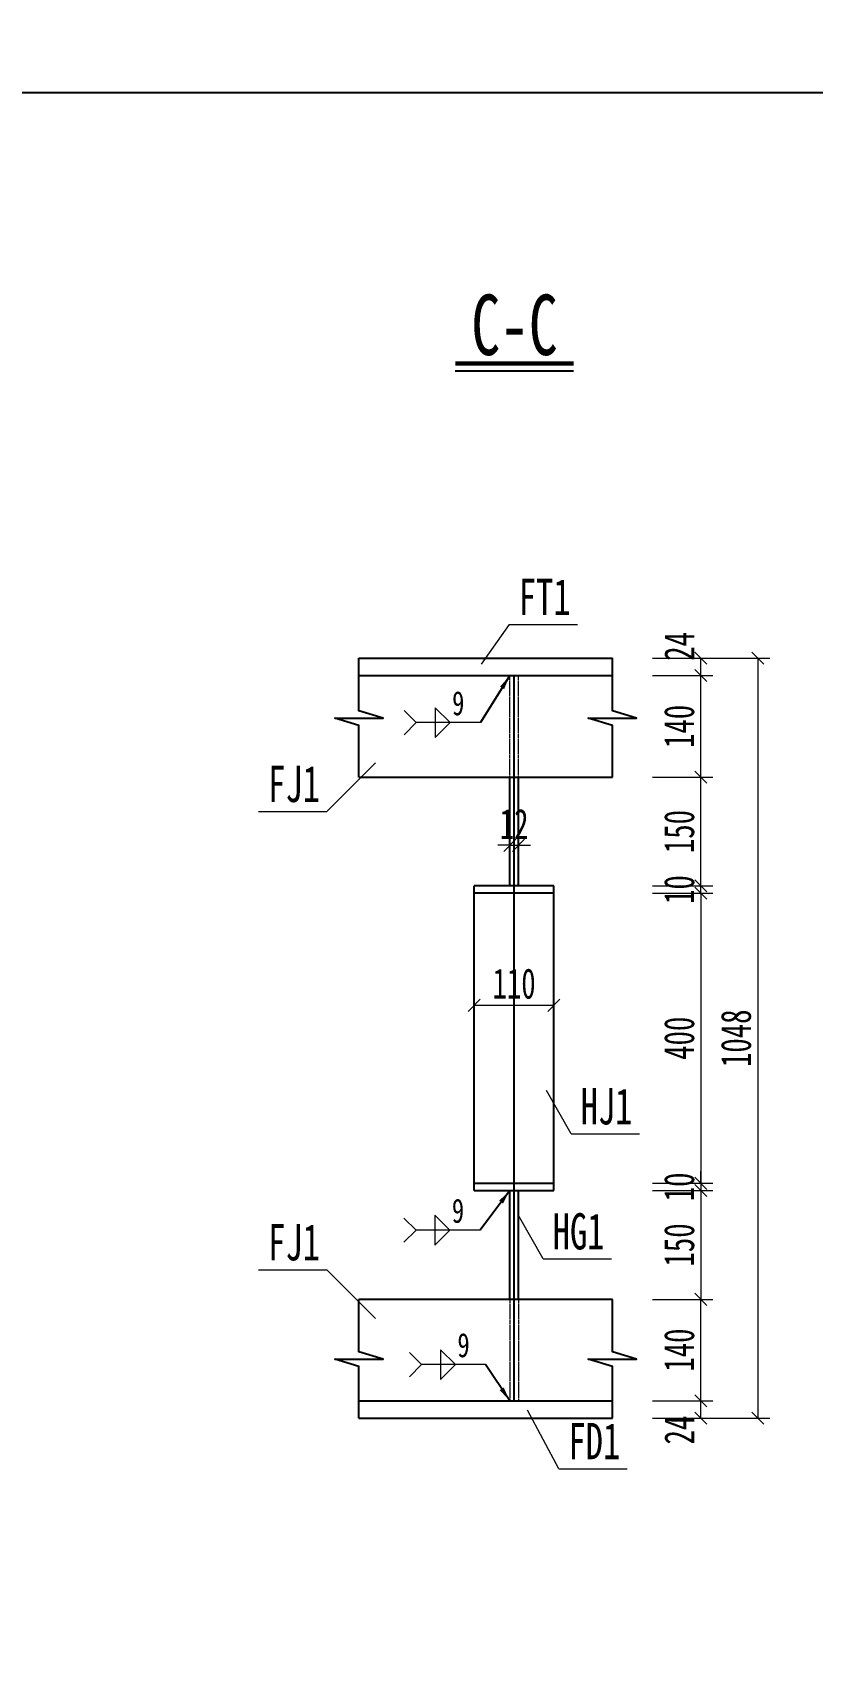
# Model space of a CAD drawing. Header units: millimetres. Extents: x -60009 to 63758, y -2164 to 95433.
# Drawn here: x 11111 to 12187, y 32391 to 34644 of the extents above; entities that cross this region are included whole.
import ezdxf
from ezdxf.enums import TextEntityAlignment as Align

# ---------------------------------------------------------------- set-up
doc = ezdxf.new("R2010")
doc.units = ezdxf.units.MM
doc.linetypes.add('DASHED', pattern=[0.75, 0.5, -0.25])
doc.layers.get('Defpoints').update_dxf_attribs({"color": 8})
for name, color, linetype, lineweight in [('Dim', 4, 'Continuous', 15), ('文字', 7, 'Continuous', 15), ('标注线及字体', 2, 'Continuous', 15), ('细实线', 4, 'Continuous', 15), ('虚线', 7, 'DASHED', 15), ('钢板粗线', 1, 'Continuous', 25)]:
    doc.layers.add(name, color=color, linetype=linetype, lineweight=lineweight)
doc.layers.add('Text', color=4, linetype='Continuous')
doc.styles.add('111', font='仿宋_GB2312.TTF', dxfattribs={"width": 0.7})
doc.styles.add('BM_Dim', font='仿宋_GB2312.TTF', dxfattribs={"width": 0.85})
doc.styles.add('SMEDI', font='仿宋_GB2312.TTF', dxfattribs={"width": 0.75})
doc.styles.get("Standard").update_dxf_attribs({"font": '仿宋_GB2312.TTF'})
doc.dimstyles.new('200', dxfattribs={"dimscale": 0, "dimtxt": 2.5, "dimasz": 1, "dimexe": 1, "dimexo": 1, "dimgap": 0.6, "dimtad": 1, "dimdec": 0, "dimdsep": 46, "dimtxsty": '111', "dimblk": 'OBLIQUE', "dimcen": 0, "dimclrd": 4, "dimclre": 4, "dimclrt": 4, "dimadec": 1, "dimazin": 2, "dimtfac": 1, "dimtdec": 0, "dimtix": 1, "dimtmove": 2, "dimatfit": 3, "dimfxl": 4, "dimfxlon": 1, "dimtolj": 1, "dimlwd": -1, "dimlwe": -1, "dimarcsym": 0})
doc.dimstyles.new('MSteel_1.0_1.0', dxfattribs={"dimtxt": 3, "dimasz": 1.2, "dimexe": 1, "dimexo": 1, "dimgap": 1, "dimtad": 3, "dimtoh": 1, "dimdec": 0, "dimzin": 0, "dimdsep": 46, "dimtxsty": 'Standard', "dimblk": 'ARCHTICK', "dimcen": 0.09, "dimclrd": 3, "dimclre": 3, "dimadec": 0, "dimazin": 0, "dimtfac": 1, "dimtdec": 4, "dimtofl": 0, "dimtmove": 0, "dimatfit": 3, "dimfxl": 1, "dimtolj": 1, "dimtzin": 0, "dimarcsym": 0})

# ---------------------------------------------------------------- blocks, each defined once
blk = doc.blocks.new('_Oblique')
at = {"color": 0, "linetype": 'ByBlock', "lineweight": -2}
blk.add_line((-0.5, -0.5), (0.5, 0.5), dxfattribs=at)
blk = doc.blocks.new('*D271')
at = {"layer": 'Defpoints', "color": 0, "transparency": 16777216}
for p in [(21100.9, 67033.4), (21986.2, 67032), (21984.6, 66032), (21099.3, 66017.4), (21099.2, 65919.6)]:
    blk.add_point(p, dxfattribs=at)
at = {"layer": '细实线', "color": 4, "transparency": 16777216}
for p, q in [((21099.2, 65986.3), (21099.1, 65903)), ((21984.6, 65984.9), (21984.4, 65901.5))]:
    blk.add_line(p, q, dxfattribs=at)
blk.add_arc((-34515894092.1, -21492456430780), 21492484212182.8, 89.907985640573, 89.907985642933, dxfattribs=at)
at = {"layer": '细实线', "color": 4, "transparency": 16777216, "xscale": 16.66666666666666, "yscale": 16.66666666666666, "zscale": 16.66666666666666}
for p, rotation in [((21099.1, 65919.6), 179.9079856429328), ((21984.4, 65918.2), 359.9079856405726)]:
    blk.add_blockref('_Oblique', p, dxfattribs=dict(at, rotation=rotation))
at = {"layer": '细实线', "color": 4, "transparency": 16777216, "insert": (21541.8, 65948.7), "char_height": 41.67, "attachment_point": 5, "rotation": 359.908, "style": '111'}
blk.add_mtext('885', dxfattribs=at)
blk = doc.blocks.new('*D273')
at = {"layer": 'Defpoints', "color": 0, "transparency": 16777216}
for p in [(21101.2, 67117), (21100.9, 67033.4), (21986.2, 67032), (21984.6, 66032), (21099.3, 66017.4)]:
    blk.add_point(p, dxfattribs=at)
at = {"layer": '细实线', "color": 4, "transparency": 16777216}
for p, q in [((21100.9, 67050.4), (21101.1, 67133.7)), ((21986.3, 67049), (21986.4, 67132.3))]:
    blk.add_line(p, q, dxfattribs=at)
blk.add_arc((-34515894092.1, -21492456430780), 21492484213380.2, 89.907985640573, 89.907985642933, dxfattribs=at)
at = {"layer": '细实线', "color": 4, "transparency": 16777216, "xscale": 16.66666666666666, "yscale": 16.66666666666666, "zscale": 16.66666666666666}
for p, rotation in [((21101.1, 67117), 179.9079856429328), ((21986.4, 67115.6), 359.9079856405726)]:
    blk.add_blockref('_Oblique', p, dxfattribs=dict(at, rotation=rotation))
at = {"layer": '细实线', "color": 4, "transparency": 16777216, "insert": (21543.8, 67146.2), "char_height": 41.67, "attachment_point": 5, "rotation": 359.908, "style": '111'}
blk.add_mtext('885', dxfattribs=at)
blk = doc.blocks.new('*D961')
at = {"layer": 'Defpoints', "color": 0}
for p in [(11830.3, 33457), (11830.3, 33057), (12033.1, 33057)]:
    blk.add_point(p, dxfattribs=at)
at = {"layer": '细实线', "color": 4}
for p, q in [((11966.4, 33457), (12049.8, 33457)), ((12033.1, 33457), (12033.1, 33057)), ((11966.4, 33057), (12049.8, 33057))]:
    blk.add_line(p, q, dxfattribs=at)
at = {"layer": '细实线', "color": 4, "xscale": 16.66666666666666, "yscale": 16.66666666666666, "zscale": 16.66666666666666}
for p, rotation in [((12033.1, 33457), 90), ((12033.1, 33057), 270)]:
    blk.add_blockref('_Oblique', p, dxfattribs=dict(at, rotation=rotation))
at = {"layer": '细实线', "color": 4, "insert": (12003.3, 33257), "char_height": 41.67, "attachment_point": 5, "rotation": 90, "style": '111'}
blk.add_mtext('\\A1;400', dxfattribs=at)
blk = doc.blocks.new('*D962')
at = {"layer": 'Defpoints', "color": 0}
for p in [(11885.3, 33781), (12033.1, 33781), (11884.5, 33757)]:
    blk.add_point(p, dxfattribs=at)
at = {"layer": '细实线', "color": 4}
for p, q in [((11966.4, 33781), (12049.8, 33781)), ((12033.1, 33757), (12033.1, 33781)), ((11966.4, 33757), (12049.8, 33757))]:
    blk.add_line(p, q, dxfattribs=at)
at = {"layer": '细实线', "color": 4, "xscale": 16.66666666666666, "yscale": 16.66666666666666, "zscale": 16.66666666666666}
for p, rotation in [((12033.1, 33781), 90), ((12033.1, 33757), 270)]:
    blk.add_blockref('_Oblique', p, dxfattribs=dict(at, rotation=rotation))
at = {"layer": '细实线', "color": 4, "insert": (12003.3, 33797.3), "char_height": 41.67, "attachment_point": 5, "rotation": 90, "style": '111'}
blk.add_mtext('\\A1;24', dxfattribs=at)
blk = doc.blocks.new('*D963')
at = {"layer": 'Defpoints', "color": 0}
for p in [(11640.7, 32757), (12033.1, 32757), (11639.8, 32733)]:
    blk.add_point(p, dxfattribs=at)
at = {"layer": '细实线', "color": 4}
for p, q in [((11966.4, 32757), (12049.8, 32757)), ((12033.1, 32733), (12033.1, 32757)), ((11966.4, 32733), (12049.8, 32733))]:
    blk.add_line(p, q, dxfattribs=at)
at = {"layer": '细实线', "color": 4, "xscale": 16.66666666666666, "yscale": 16.66666666666666, "zscale": 16.66666666666666}
for p, rotation in [((12033.1, 32757), 90), ((12033.1, 32733), 270)]:
    blk.add_blockref('_Oblique', p, dxfattribs=dict(at, rotation=rotation))
at = {"layer": '细实线', "color": 4, "insert": (12003.3, 32716.7), "char_height": 41.67, "attachment_point": 5, "rotation": 90, "style": '111'}
blk.add_mtext('\\A1;24', dxfattribs=at)
blk = doc.blocks.new('*D964')
at = {"layer": 'Defpoints', "color": 0}
for p in [(11920.5, 33781), (11637.9, 32733), (12111.6, 32733)]:
    blk.add_point(p, dxfattribs=at)
at = {"layer": '细实线', "color": 4}
for p, q in [((12044.9, 33781), (12128.2, 33781)), ((12111.6, 33781), (12111.6, 32733)), ((12044.9, 32733), (12128.2, 32733))]:
    blk.add_line(p, q, dxfattribs=at)
at = {"layer": '细实线', "color": 4, "xscale": 16.66666666666666, "yscale": 16.66666666666666, "zscale": 16.66666666666666}
for p, rotation in [((12111.6, 33781), 90), ((12111.6, 32733), 270)]:
    blk.add_blockref('_Oblique', p, dxfattribs=dict(at, rotation=rotation))
at = {"layer": '细实线', "color": 4, "insert": (12081.7, 33257), "char_height": 41.67, "attachment_point": 5, "rotation": 90, "style": '111'}
blk.add_mtext('\\A1;1048', dxfattribs=at)
blk = doc.blocks.new('*D965')
at = {"layer": 'Defpoints', "color": 0}
for p in [(11720.3, 33361.5), (11830.3, 33361.5), (11830.3, 33302.4)]:
    blk.add_point(p, dxfattribs=at)
at = {"layer": '细实线', "color": 4}
for p, q in [((11720.3, 33344.8), (11720.3, 33285.7)), ((11830.3, 33344.8), (11830.3, 33285.7)), ((11720.3, 33302.4), (11830.3, 33302.4))]:
    blk.add_line(p, q, dxfattribs=at)
at = {"layer": '细实线', "color": 4, "xscale": 16.66666666666666, "yscale": 16.66666666666666, "zscale": 16.66666666666666, "rotation": 180}
blk.add_blockref('_Oblique', (11720.3, 33302.4), dxfattribs=at)
at = {"layer": '细实线', "color": 4, "xscale": 16.66666666666666, "yscale": 16.66666666666666, "zscale": 16.66666666666666}
blk.add_blockref('_Oblique', (11830.3, 33302.4), dxfattribs=at)
at = {"layer": '细实线', "color": 4, "insert": (11775.3, 33332.2), "char_height": 41.67, "attachment_point": 5, "style": '111'}
blk.add_mtext('\\A1;110', dxfattribs=at)
blk = doc.blocks.new('*D966')
at = {"layer": 'Defpoints', "color": 0}
for p in [(11769.3, 33554.1), (11781.3, 33554.1), (11781.3, 33523)]:
    blk.add_point(p, dxfattribs=at)
at = {"layer": '细实线', "color": 4}
for p, q in [((11769.3, 33523), (11752.7, 33523)), ((11769.3, 33537.4), (11769.3, 33506.3)), ((11769.3, 33523), (11781.3, 33523)), ((11781.3, 33537.4), (11781.3, 33506.3)), ((11781.3, 33523), (11798, 33523))]:
    blk.add_line(p, q, dxfattribs=at)
at = {"layer": '细实线', "color": 4, "xscale": 16.66666666666666, "yscale": 16.66666666666666, "zscale": 16.66666666666666}
blk.add_blockref('_Oblique', (11769.3, 33523), dxfattribs=at)
at = {"layer": '细实线', "color": 4, "xscale": 16.66666666666666, "yscale": 16.66666666666666, "zscale": 16.66666666666666, "rotation": 180}
blk.add_blockref('_Oblique', (11781.3, 33523), dxfattribs=at)
at = {"layer": '细实线', "color": 4, "insert": (11775.3, 33552.4), "char_height": 41.67, "attachment_point": 5, "style": '111'}
blk.add_mtext('\\A1;12', dxfattribs=at)
blk = doc.blocks.new('*D967')
at = {"layer": 'Defpoints', "color": 0}
for p in [(11884.5, 33757), (12033.1, 33757), (11884.5, 33617)]:
    blk.add_point(p, dxfattribs=at)
at = {"layer": '细实线', "color": 4}
for p, q in [((11966.4, 33757), (12049.8, 33757)), ((12033.1, 33617), (12033.1, 33757)), ((11966.4, 33617), (12049.8, 33617))]:
    blk.add_line(p, q, dxfattribs=at)
at = {"layer": '细实线', "color": 4, "xscale": 16.66666666666666, "yscale": 16.66666666666666, "zscale": 16.66666666666666}
for p, rotation in [((12033.1, 33757), 90), ((12033.1, 33617), 270)]:
    blk.add_blockref('_Oblique', p, dxfattribs=dict(at, rotation=rotation))
at = {"layer": '细实线', "color": 4, "insert": (12003.3, 33687), "char_height": 41.67, "attachment_point": 5, "rotation": 90, "style": '111'}
blk.add_mtext('\\A1;140', dxfattribs=at)
blk = doc.blocks.new('*D968')
at = {"layer": 'Defpoints', "color": 0}
for p in [(11884.5, 32897), (12033.1, 32897), (11884.5, 32757)]:
    blk.add_point(p, dxfattribs=at)
at = {"layer": '细实线', "color": 4}
for p, q in [((11966.4, 32897), (12049.8, 32897)), ((12033.1, 32757), (12033.1, 32897)), ((11966.4, 32757), (12049.8, 32757))]:
    blk.add_line(p, q, dxfattribs=at)
at = {"layer": '细实线', "color": 4, "xscale": 16.66666666666666, "yscale": 16.66666666666666, "zscale": 16.66666666666666}
for p, rotation in [((12033.1, 32897), 90), ((12033.1, 32757), 270)]:
    blk.add_blockref('_Oblique', p, dxfattribs=dict(at, rotation=rotation))
at = {"layer": '细实线', "color": 4, "insert": (12003.3, 32827), "char_height": 41.67, "attachment_point": 5, "rotation": 90, "style": '111'}
blk.add_mtext('\\A1;140', dxfattribs=at)
blk = doc.blocks.new('*D969')
at = {"layer": 'Defpoints', "color": 0}
for p in [(11830.3, 33057), (11830.3, 33047), (12033.1, 33047)]:
    blk.add_point(p, dxfattribs=at)
at = {"layer": '细实线', "color": 4}
for p, q in [((12033.1, 33057), (12033.1, 33073.7)), ((11966.4, 33057), (12049.8, 33057)), ((11966.4, 33047), (12049.8, 33047)), ((12033.1, 33057), (12033.1, 33047)), ((12033.1, 33047), (12033.1, 33030.4))]:
    blk.add_line(p, q, dxfattribs=at)
at = {"layer": '细实线', "color": 4, "xscale": 16.66666666666666, "yscale": 16.66666666666666, "zscale": 16.66666666666666}
for p, rotation in [((12033.1, 33057), 270), ((12033.1, 33047), 90)]:
    blk.add_blockref('_Oblique', p, dxfattribs=dict(at, rotation=rotation))
at = {"layer": '细实线', "color": 4, "insert": (12003.3, 33052), "char_height": 41.67, "attachment_point": 5, "rotation": 90, "style": '111'}
blk.add_mtext('\\A1;10', dxfattribs=at)
blk = doc.blocks.new('*D970')
at = {"layer": 'Defpoints', "color": 0}
for p in [(11830.3, 33047), (11830.3, 32897), (12033.1, 32897)]:
    blk.add_point(p, dxfattribs=at)
at = {"layer": '细实线', "color": 4}
for p, q in [((11966.4, 33047), (12049.8, 33047)), ((12033.1, 33047), (12033.1, 32897)), ((11966.4, 32897), (12049.8, 32897))]:
    blk.add_line(p, q, dxfattribs=at)
at = {"layer": '细实线', "color": 4, "xscale": 16.66666666666666, "yscale": 16.66666666666666, "zscale": 16.66666666666666}
for p, rotation in [((12033.1, 33047), 90), ((12033.1, 32897), 270)]:
    blk.add_blockref('_Oblique', p, dxfattribs=dict(at, rotation=rotation))
at = {"layer": '细实线', "color": 4, "insert": (12003.3, 32972), "char_height": 41.67, "attachment_point": 5, "rotation": 90, "style": '111'}
blk.add_mtext('\\A1;150', dxfattribs=at)
blk = doc.blocks.new('*D971')
at = {"layer": 'Defpoints', "color": 0}
for p in [(11830.3, 33467), (11830.3, 33457), (12033.1, 33467)]:
    blk.add_point(p, dxfattribs=at)
at = {"layer": '细实线', "color": 4}
for p, q in [((12033.1, 33467), (12033.1, 33483.7)), ((11966.4, 33467), (12049.8, 33467)), ((11966.4, 33457), (12049.8, 33457)), ((12033.1, 33457), (12033.1, 33467)), ((12033.1, 33457), (12033.1, 33440.4))]:
    blk.add_line(p, q, dxfattribs=at)
at = {"layer": '细实线', "color": 4, "xscale": 16.66666666666666, "yscale": 16.66666666666666, "zscale": 16.66666666666666}
for p, rotation in [((12033.1, 33467), 270), ((12033.1, 33457), 90)]:
    blk.add_blockref('_Oblique', p, dxfattribs=dict(at, rotation=rotation))
at = {"layer": '细实线', "color": 4, "insert": (12003.3, 33462), "char_height": 41.67, "attachment_point": 5, "rotation": 90, "style": '111'}
blk.add_mtext('\\A1;10', dxfattribs=at)
blk = doc.blocks.new('*D972')
at = {"layer": 'Defpoints', "color": 0}
for p in [(11830.3, 33617), (12033.1, 33617), (11830.3, 33467)]:
    blk.add_point(p, dxfattribs=at)
at = {"layer": '细实线', "color": 4}
for p, q in [((11966.4, 33617), (12049.8, 33617)), ((12033.1, 33467), (12033.1, 33617)), ((11966.4, 33467), (12049.8, 33467))]:
    blk.add_line(p, q, dxfattribs=at)
at = {"layer": '细实线', "color": 4, "xscale": 16.66666666666666, "yscale": 16.66666666666666, "zscale": 16.66666666666666}
for p, rotation in [((12033.1, 33617), 90), ((12033.1, 33467), 270)]:
    blk.add_blockref('_Oblique', p, dxfattribs=dict(at, rotation=rotation))
at = {"layer": '细实线', "color": 4, "insert": (12003.3, 33542), "char_height": 41.67, "attachment_point": 5, "rotation": 90, "style": '111'}
blk.add_mtext('\\A1;150', dxfattribs=at)
blk = doc.blocks.new('_ArchTick')
at = {"color": 0, "linetype": 'ByBlock', "const_width": 0.15}
blk.add_lwpolyline([(-0.5, -0.5), (0.5, 0.5)], dxfattribs=at)
blk = doc.blocks.new('角焊缝1')
at = {"layer": 'Dim'}
blk.add_line((-3101.17, 370.22), (-3106.48, 370.22), dxfattribs=at)
blk.add_lwpolyline([(-3107.48, 369.22), (-3106.48, 370.22), (-3107.48, 371.22)], dxfattribs=at)
blk.add_lwpolyline([(-3104.91, 371.45), (-3104.91, 368.99), (-3103.68, 370.22)], close=True, dxfattribs=at)

msp = doc.modelspace()

# ---------------------------------------------------------------- linework, layer by layer
msp.add_line((11694.1, 34177.4), (11857.5, 34177.4))
at = {"const_width": 6}
msp.add_lwpolyline([(11694.1, 34187.4), (11857.5, 34187.4)], dxfattribs=at)
for points in [[(11561.1, 33617), (11561.1, 33688.4), (11527.8, 33698.4), (11594.4, 33698.4), (11561.1, 33708.4), (11561.1, 33721.8), (11561.1, 33781)], [(11910.9, 33617), (11910.9, 33688.4), (11877.6, 33698.4), (11944.3, 33698.4), (11910.9, 33708.4), (11910.9, 33721.8), (11910.9, 33781)], [(11561.1, 32733), (11561.1, 32804.4), (11527.8, 32814.4), (11594.4, 32814.4), (11561.1, 32824.4), (11561.1, 32837.8), (11561.1, 32897)], [(11910.9, 32733), (11910.9, 32804.4), (11877.6, 32814.4), (11944.3, 32814.4), (11910.9, 32824.4), (11910.9, 32837.8), (11910.9, 32897)]]:
    msp.add_lwpolyline(points)
at = {"layer": 'Defpoints'}
msp.add_line((11775.3, 32757), (11775.3, 33757), dxfattribs=at)
msp.add_lwpolyline([(6349.8, 34560.8), (12766.5, 34560.8), (12766.5, 30297.5), (6349.8, 30297.5)], close=True, dxfattribs=at)
at = {"layer": '细实线'}
for p, q in [((11768.6, 33827.4), (11730, 33773)), ((11768.6, 33827.4), (11862.7, 33827.4)), ((11516.7, 33569.6), (11584.1, 33636.6)), ((11422.7, 33569.6), (11516.7, 33569.6)), ((11854.1, 33125.1), (11820, 33184.8)), ((11854.1, 33125.1), (11948.2, 33125.1)), ((11815.4, 32952.7), (11781.3, 33012.4)), ((11422.7, 32937.5), (11516.7, 32937.5)), ((11516.7, 32937.5), (11584.1, 32870.4)), ((11815.4, 32952.7), (11909.5, 32952.7)), ((11837.1, 32663.5), (11793.6, 32744.3)), ((11837.1, 32663.5), (11931.2, 32663.5))]:
    msp.add_line(p, q, dxfattribs=at)
at = {"layer": '虚线', "ltscale": 2}
for p, q in [((11769.3, 33617), (11769.3, 33757)), ((11781.3, 33617), (11781.3, 33757)), ((11769.3, 32897), (11769.3, 32757)), ((11781.3, 32897), (11781.3, 32757))]:
    msp.add_line(p, q, dxfattribs=at)
at = {"layer": '钢板粗线'}
for p, q in [((11561.1, 33781), (11910.9, 33781)), ((11561.1, 33757), (11910.9, 33757)), ((11561.1, 33617), (11910.9, 33617)), ((11769.3, 33467), (11769.3, 33617)), ((11781.3, 33467), (11781.3, 33617)), ((11830.3, 33467), (11720.3, 33467)), ((11720.3, 33047), (11720.3, 33467)), ((11830.3, 33457), (11720.3, 33457)), ((11830.3, 33047), (11830.3, 33467)), ((11720.3, 33057), (11830.3, 33057)), ((11720.3, 33047), (11830.3, 33047)), ((11769.3, 32897), (11769.3, 33047)), ((11781.3, 32897), (11781.3, 33047)), ((11910.9, 32897), (11561.1, 32897)), ((11561.1, 32757), (11910.9, 32757)), ((11561.1, 32733), (11910.9, 32733))]:
    msp.add_line(p, q, dxfattribs=at)

# ---------------------------------------------------------------- block references
at = {"layer": '细实线', "xscale": 16.66666666666666, "yscale": 16.66666666666666, "zscale": 16.66666666666666}
for p in [(63414.9, 27521.8), (63414.6, 26822), (63422.2, 26636.7)]:
    msp.add_blockref('角焊缝1', p, dxfattribs=at)

# ---------------------------------------------------------------- texts
at = {"layer": 'Text', "style": 'SMEDI', "width": 0.75}
for p in [(11689.7, 33719), (11689.4, 33019.2), (11697, 32833.9)]:
    msp.add_text('9', height=33.3, dxfattribs=at).set_placement(p, align=Align.MIDDLE_LEFT)
at = {"layer": '文字', "style": 'BM_Dim', "width": 0.7}
for s, p in [('FT1', (11817.5, 33825.5)), ('FJ1', (11471.5, 33567.7)), ('HJ1', (11902.9, 33123.2)), ('FJ1', (11471.5, 32935.7)), ('HG1', (11864.3, 32950.8)), ('FD1', (11886, 32661.6))]:
    msp.add_text(s, height=50, dxfattribs=at).set_placement(p, align=Align.BOTTOM_CENTER)
at = {"layer": '标注线及字体', "style": '111', "width": 0.7}
msp.add_text('C-C', height=83.33, dxfattribs=at).set_placement((11775.8, 34240.7), align=Align.MIDDLE)

# ---------------------------------------------------------------- dimensions: what is measured, and where the dimension line sits
at = {"layer": '细实线'}
for base, picture, middle in [((21101.2, 67117), '*D273', (21543.8, 67146.2)), ((21099.2, 65919.6), '*D271', (21541.8, 65948.7))]:
    dim = msp.add_angular_dim_2l(base=base, line1=((21099.3, 66017.4), (21100.9, 67033.4)), line2=((21986.2, 67032), (21984.6, 66032)), text='885', dimstyle='200', override={"dimscale": 16.666667, "dimtxsty": '111', "dimblk": 'Oblique'}, dxfattribs=at)
    dim.commit()
    dim.dimension.update_dxf_attribs({"geometry": picture, "text_midpoint": middle})
for base, p1, p2, picture, middle in [((12033.1, 33781), (11884.5, 33757), (11885.3, 33781), '*D962', (12003.3, 33797.3)), ((12033.1, 32757), (11639.8, 32733), (11640.7, 32757), '*D963', (12003.3, 32716.7))]:
    dim = msp.add_linear_dim(base=base, p1=p1, p2=p2, angle=90, dimstyle='200', override={"dimscale": 16.666667, "dimblk": 'Oblique'}, dxfattribs=at)
    dim.commit()
    dim.dimension.update_dxf_attribs({"geometry": picture, "text_midpoint": middle, "dimtype": 160})
for base, p1, p2, angle, picture, middle in [((12111.6, 32733), (11920.5, 33781), (11637.9, 32733), 90, '*D964', (12081.7, 33257)), ((12033.1, 33757), (11884.5, 33617), (11884.5, 33757), 90, '*D967', (12003.3, 33687)), ((12033.1, 33617), (11830.3, 33467), (11830.3, 33617), 270, '*D972', (12003.3, 33542)), ((12033.1, 33467), (11830.3, 33457), (11830.3, 33467), 270, '*D971', (12003.3, 33462)), ((12033.1, 33057), (11830.3, 33457), (11830.3, 33057), 90, '*D961', (12003.3, 33257)), ((12033.1, 33047), (11830.3, 33057), (11830.3, 33047), 90, '*D969', (12003.3, 33052)), ((12033.1, 32897), (11830.3, 33047), (11830.3, 32897), 90, '*D970', (12003.3, 32972)), ((12033.1, 32897), (11884.5, 32757), (11884.5, 32897), 90, '*D968', (12003.3, 32827))]:
    dim = msp.add_linear_dim(base=base, p1=p1, p2=p2, angle=angle, dimstyle='200', override={"dimscale": 16.666667, "dimblk": 'Oblique'}, dxfattribs=at)
    dim.commit()
    dim.dimension.update_dxf_attribs({"geometry": picture, "text_midpoint": middle})
for base, p1, p2, picture, middle in [((11781.3, 33523), (11769.3, 33554.1), (11781.3, 33554.1), '*D966', (11775.3, 33552.4)), ((11830.3, 33302.4), (11720.3, 33361.5), (11830.3, 33361.5), '*D965', (11775.3, 33332.2))]:
    dim = msp.add_linear_dim(base=base, p1=p1, p2=p2, dimstyle='200', override={"dimscale": 16.666667, "dimblk": 'Oblique'}, dxfattribs=at)
    dim.commit()
    dim.dimension.update_dxf_attribs({"geometry": picture, "text_midpoint": middle})

# ---------------------------------------------------------------- leaders
at = {"layer": 'Dim'}
for points in [[(11769.3, 33757), (11728.7, 33692.2)], [(11769.3, 33047), (11728.3, 32992.4)], [(11769.3, 32757), (11736, 32807.1)]]:
    msp.add_leader(points, dimstyle='MSteel_1.0_1.0', override={"dimscale": 16.666667, "dimclrd": 256}, dxfattribs=at)

doc.saveas('drawing.dxf')
